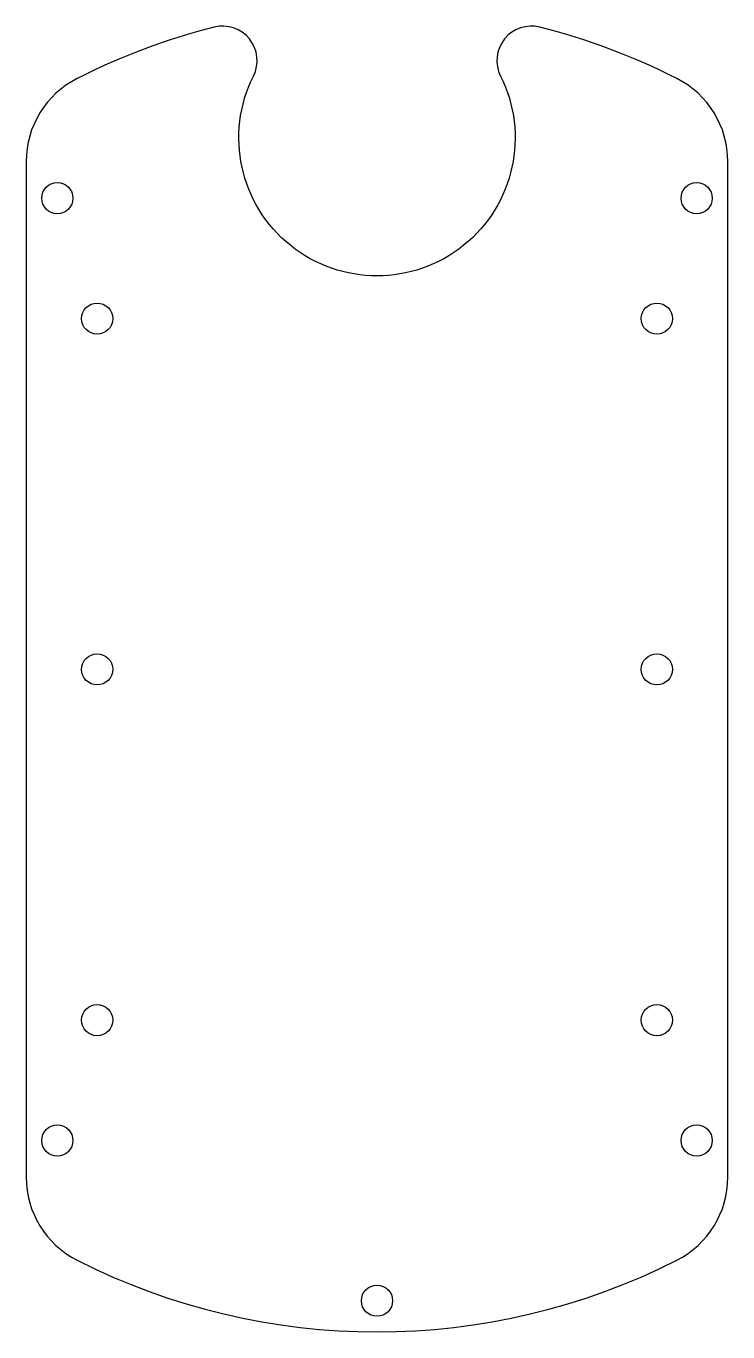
# Model space of a CAD drawing. Header units: inches. Extents: x -2.25 to 2.25, y -4.25 to 4.13.
import ezdxf

# ---------------------------------------------------------------- set-up
doc = ezdxf.new("R2010")
doc.units = ezdxf.units.IN
doc.layers.get('0').update_dxf_attribs({"linetype": 'CONTINUOUS'})

msp = doc.modelspace()

# ---------------------------------------------------------------- linework, layer by layer
msp.add_lwpolyline([(-0.7923, 3.8062, 0.641966), (-1.0446, 4.1196, 0.055347), (-1.9228, 3.7902, 0.282502), (-2.25, 3.2573), (-2.25, -3.2573, 0.282502), (-1.9228, -3.7902, 0.239152), (1.9228, -3.7902, 0.282502), (2.25, -3.2573), (2.25, 3.2573, 0.282502), (1.9228, 3.7902, 0.055347), (1.0446, 4.1196, 0.641966), (0.7923, 3.8062, -1.618139)], format="xyb", close=True)
for centre in [(-2.05, 3.0222), (2.05, 3.0222), (-1.795, 2.25), (1.795, 2.25), (-1.795, 0), (1.795, 0), (-1.795, -2.25), (1.795, -2.25), (-2.05, -3.0222), (2.05, -3.0222), (0, -4.05)]:
    msp.add_circle(centre, 0.1)

doc.saveas('drawing.dxf')
